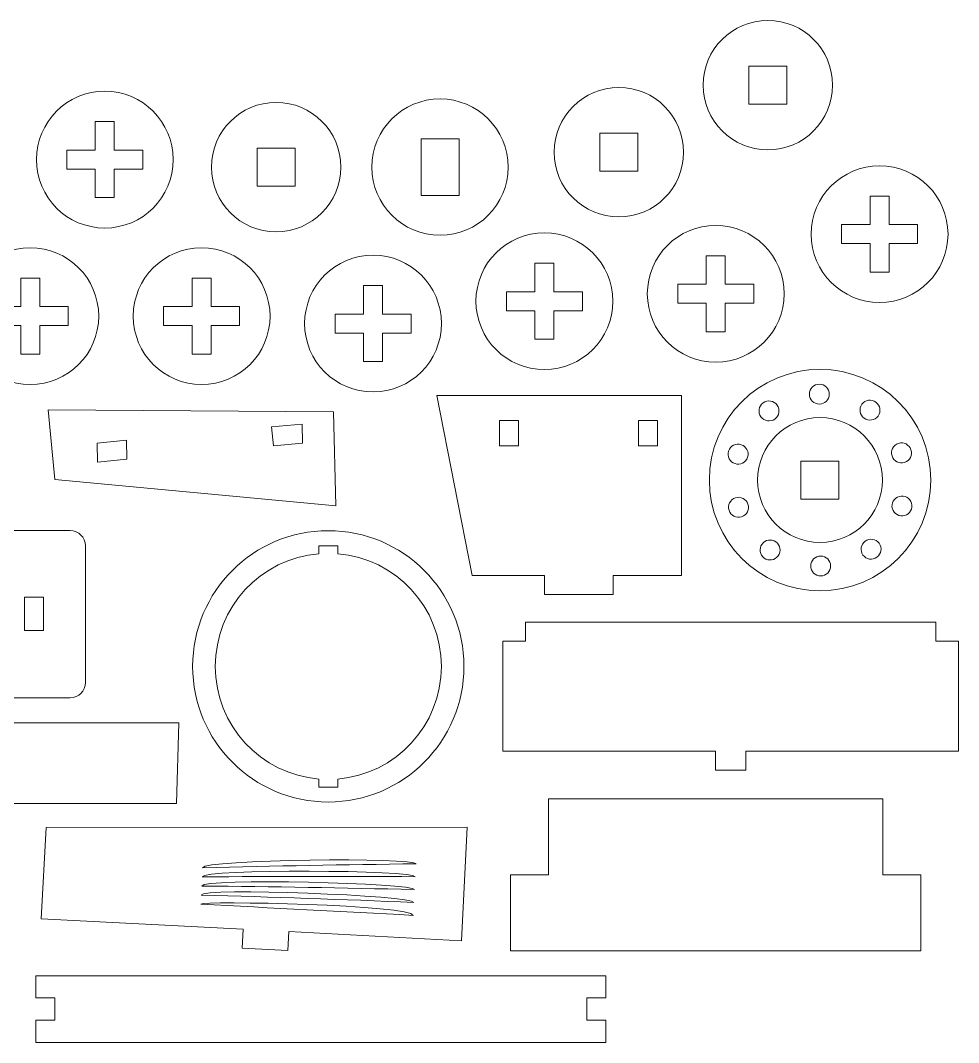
# Model space of a CAD drawing. Header units: centimetres. Extents: x -89 to 134, y -61 to -11.
# Drawn here: x 121.28 to 133.87, y -61.25 to -47.54 of the extents above; entities that cross this region are included whole.
import ezdxf

# ---------------------------------------------------------------- set-up
doc = ezdxf.new("R2010")
doc.units = ezdxf.units.CM
doc.header["$MEASUREMENT"] = 0
doc.layers.add('Camada 1', color=7, linetype='Continuous')

msp = doc.modelspace()

# ---------------------------------------------------------------- linework, layer by layer
at = {"layer": 'Camada 1', "lineweight": 9}
for points, knots in [([(131.31139, -47.53689), (131.79089, -47.53689), (132.1796, -47.9256), (132.1796, -48.40509), (132.1796, -48.40509), (132.1796, -48.8846), (131.79089, -49.27331), (131.31139, -49.27331), (131.31139, -49.27331), (130.83189, -49.27331), (130.44318, -48.8846), (130.44318, -48.40509), (130.44318, -48.40509), (130.44318, -47.9256), (130.83189, -47.53689), (131.31139, -47.53689)], [0, 0, 0, 0, 0.2, 0.2, 0.2, 0.2, 0.4, 0.4, 0.4, 0.4, 0.6, 0.6, 0.6, 0.6, 1, 1, 1, 1]), ([(131.05537, -48.15012), (131.05537, -48.15012), (131.05537, -48.66006), (131.05537, -48.66006), (131.05537, -48.66006), (131.05537, -48.66006), (131.56531, -48.66006), (131.56531, -48.66006), (131.56531, -48.66006), (131.56531, -48.66006), (131.56531, -48.15012), (131.56531, -48.15012), (131.56531, -48.15012), (131.56531, -48.15012), (131.05537, -48.15012), (131.05537, -48.15012)], [0, 0, 0, 0, 0.2, 0.2, 0.2, 0.2, 0.4, 0.4, 0.4, 0.4, 0.6, 0.6, 0.6, 0.6, 1, 1, 1, 1]), ([(122.41139, -48.48721), (122.91833, -48.48721), (123.32928, -48.89816), (123.32928, -49.4051), (123.32928, -49.4051), (123.32928, -49.91204), (122.91833, -50.32299), (122.41139, -50.32299), (122.41139, -50.32299), (121.90445, -50.32299), (121.4935, -49.91204), (121.4935, -49.4051), (121.4935, -49.4051), (121.4935, -48.89816), (121.90445, -48.48721), (122.41139, -48.48721)], [0, 0, 0, 0, 0.2, 0.2, 0.2, 0.2, 0.4, 0.4, 0.4, 0.4, 0.6, 0.6, 0.6, 0.6, 1, 1, 1, 1]), ([(129.31139, -48.43689), (129.79089, -48.43689), (130.1796, -48.8256), (130.1796, -49.30509), (130.1796, -49.30509), (130.1796, -49.7846), (129.79089, -50.17331), (129.31139, -50.17331), (129.31139, -50.17331), (128.83189, -50.17331), (128.44318, -49.7846), (128.44318, -49.30509), (128.44318, -49.30509), (128.44318, -48.8256), (128.83189, -48.43689), (129.31139, -48.43689)], [0, 0, 0, 0, 0.2, 0.2, 0.2, 0.2, 0.4, 0.4, 0.4, 0.4, 0.6, 0.6, 0.6, 0.6, 1, 1, 1, 1]), ([(124.71139, -48.63689), (125.19089, -48.63689), (125.5796, -49.0256), (125.5796, -49.5051), (125.5796, -49.5051), (125.5796, -49.9846), (125.19089, -50.37331), (124.71139, -50.37331), (124.71139, -50.37331), (124.23189, -50.37331), (123.84318, -49.9846), (123.84318, -49.5051), (123.84318, -49.5051), (123.84318, -49.0256), (124.23189, -48.63689), (124.71139, -48.63689)], [0, 0, 0, 0, 0.2, 0.2, 0.2, 0.2, 0.4, 0.4, 0.4, 0.4, 0.6, 0.6, 0.6, 0.6, 1, 1, 1, 1]), ([(126.91139, -48.59035), (127.41659, -48.59035), (127.82614, -48.9999), (127.82614, -49.5051), (127.82614, -49.5051), (127.82614, -50.0103), (127.41659, -50.41985), (126.91139, -50.41985), (126.91139, -50.41985), (126.40619, -50.41985), (125.99664, -50.0103), (125.99664, -49.5051), (125.99664, -49.5051), (125.99664, -48.9999), (126.40619, -48.59035), (126.91139, -48.59035)], [0, 0, 0, 0, 0.2, 0.2, 0.2, 0.2, 0.4, 0.4, 0.4, 0.4, 0.6, 0.6, 0.6, 0.6, 1, 1, 1, 1]), ([(122.92133, -49.27761), (122.92133, -49.27761), (122.92133, -49.53258), (122.92133, -49.53258), (122.92133, -49.53258), (122.92133, -49.53258), (122.53888, -49.53258), (122.53888, -49.53258), (122.53888, -49.53258), (122.53888, -49.53258), (122.53888, -49.91503), (122.53888, -49.91503), (122.53888, -49.91503), (122.53888, -49.91503), (122.28391, -49.91503), (122.28391, -49.91503), (122.28391, -49.91503), (122.28391, -49.91503), (122.28391, -49.53258), (122.28391, -49.53258), (122.28391, -49.53258), (122.28391, -49.53258), (121.90146, -49.53258), (121.90146, -49.53258), (121.90146, -49.53258), (121.90146, -49.53258), (121.90146, -49.27761), (121.90146, -49.27761), (121.90146, -49.27761), (121.90146, -49.27761), (122.28391, -49.27761), (122.28391, -49.27761), (122.28391, -49.27761), (122.28391, -49.27761), (122.28391, -48.89516), (122.28391, -48.89516), (122.28391, -48.89516), (122.28391, -48.89516), (122.53888, -48.89516), (122.53888, -48.89516), (122.53888, -48.89516), (122.53888, -48.89516), (122.53888, -49.27761), (122.53888, -49.27761), (122.53888, -49.27761), (122.53888, -49.27761), (122.92133, -49.27761), (122.92133, -49.27761)], [0, 0, 0, 0, 0.07692308, 0.07692308, 0.07692308, 0.07692308, 0.15384615, 0.15384615, 0.15384615, 0.15384615, 0.23076923, 0.23076923, 0.23076923, 0.23076923, 0.30769231, 0.30769231, 0.30769231, 0.30769231, 0.38461538, 0.38461538, 0.38461538, 0.38461538, 0.46153846, 0.46153846, 0.46153846, 0.46153846, 0.53846154, 0.53846154, 0.53846154, 0.53846154, 0.61538462, 0.61538462, 0.61538462, 0.61538462, 0.69230769, 0.69230769, 0.69230769, 0.69230769, 0.76923077, 0.76923077, 0.76923077, 0.76923077, 0.84615385, 0.84615385, 0.84615385, 0.84615385, 1, 1, 1, 1]), ([(129.05537, -49.05012), (129.05537, -49.05012), (129.05537, -49.56006), (129.05537, -49.56006), (129.05537, -49.56006), (129.05537, -49.56006), (129.56531, -49.56006), (129.56531, -49.56006), (129.56531, -49.56006), (129.56531, -49.56006), (129.56531, -49.05012), (129.56531, -49.05012), (129.56531, -49.05012), (129.56531, -49.05012), (129.05537, -49.05012), (129.05537, -49.05012)], [0, 0, 0, 0, 0.2, 0.2, 0.2, 0.2, 0.4, 0.4, 0.4, 0.4, 0.6, 0.6, 0.6, 0.6, 1, 1, 1, 1]), ([(126.65641, -49.88529), (126.65641, -49.88529), (126.65641, -49.12491), (126.65641, -49.12491), (126.65641, -49.12491), (126.65641, -49.12491), (127.16635, -49.12491), (127.16635, -49.12491), (127.16635, -49.12491), (127.16635, -49.12491), (127.16635, -49.88529), (127.16635, -49.88529), (127.16635, -49.88529), (127.16635, -49.88529), (126.65641, -49.88529), (126.65641, -49.88529)], [0, 0, 0, 0, 0.2, 0.2, 0.2, 0.2, 0.4, 0.4, 0.4, 0.4, 0.6, 0.6, 0.6, 0.6, 1, 1, 1, 1]), ([(124.45537, -49.25013), (124.45537, -49.25013), (124.45537, -49.76007), (124.45537, -49.76007), (124.45537, -49.76007), (124.45537, -49.76007), (124.96531, -49.76007), (124.96531, -49.76007), (124.96531, -49.76007), (124.96531, -49.76007), (124.96531, -49.25013), (124.96531, -49.25013), (124.96531, -49.25013), (124.96531, -49.25013), (124.45537, -49.25013), (124.45537, -49.25013)], [0, 0, 0, 0, 0.2, 0.2, 0.2, 0.2, 0.4, 0.4, 0.4, 0.4, 0.6, 0.6, 0.6, 0.6, 1, 1, 1, 1]), ([(132.81139, -49.48721), (133.31833, -49.48721), (133.72928, -49.89816), (133.72928, -50.4051), (133.72928, -50.4051), (133.72928, -50.91204), (133.31833, -51.32299), (132.81139, -51.32299), (132.81139, -51.32299), (132.30445, -51.32299), (131.8935, -50.91204), (131.8935, -50.4051), (131.8935, -50.4051), (131.8935, -49.89816), (132.30445, -49.48721), (132.81139, -49.48721)], [0, 0, 0, 0, 0.2, 0.2, 0.2, 0.2, 0.4, 0.4, 0.4, 0.4, 0.6, 0.6, 0.6, 0.6, 1, 1, 1, 1]), ([(133.32133, -50.27761), (133.32133, -50.27761), (133.32133, -50.53258), (133.32133, -50.53258), (133.32133, -50.53258), (133.32133, -50.53258), (132.93888, -50.53258), (132.93888, -50.53258), (132.93888, -50.53258), (132.93888, -50.53258), (132.93888, -50.91503), (132.93888, -50.91503), (132.93888, -50.91503), (132.93888, -50.91503), (132.68391, -50.91503), (132.68391, -50.91503), (132.68391, -50.91503), (132.68391, -50.91503), (132.68391, -50.53258), (132.68391, -50.53258), (132.68391, -50.53258), (132.68391, -50.53258), (132.30146, -50.53258), (132.30146, -50.53258), (132.30146, -50.53258), (132.30146, -50.53258), (132.30146, -50.27761), (132.30146, -50.27761), (132.30146, -50.27761), (132.30146, -50.27761), (132.68391, -50.27761), (132.68391, -50.27761), (132.68391, -50.27761), (132.68391, -50.27761), (132.68391, -49.89516), (132.68391, -49.89516), (132.68391, -49.89516), (132.68391, -49.89516), (132.93888, -49.89516), (132.93888, -49.89516), (132.93888, -49.89516), (132.93888, -49.89516), (132.93888, -50.27761), (132.93888, -50.27761), (132.93888, -50.27761), (132.93888, -50.27761), (133.32133, -50.27761), (133.32133, -50.27761)], [0, 0, 0, 0, 0.07692308, 0.07692308, 0.07692308, 0.07692308, 0.15384615, 0.15384615, 0.15384615, 0.15384615, 0.23076923, 0.23076923, 0.23076923, 0.23076923, 0.30769231, 0.30769231, 0.30769231, 0.30769231, 0.38461538, 0.38461538, 0.38461538, 0.38461538, 0.46153846, 0.46153846, 0.46153846, 0.46153846, 0.53846154, 0.53846154, 0.53846154, 0.53846154, 0.61538462, 0.61538462, 0.61538462, 0.61538462, 0.69230769, 0.69230769, 0.69230769, 0.69230769, 0.76923077, 0.76923077, 0.76923077, 0.76923077, 0.84615385, 0.84615385, 0.84615385, 0.84615385, 1, 1, 1, 1]), ([(130.61139, -50.28721), (131.11833, -50.28721), (131.52928, -50.69816), (131.52928, -51.2051), (131.52928, -51.2051), (131.52928, -51.71204), (131.11833, -52.12299), (130.61139, -52.12299), (130.61139, -52.12299), (130.10445, -52.12299), (129.6935, -51.71204), (129.6935, -51.2051), (129.6935, -51.2051), (129.6935, -50.69816), (130.10445, -50.28721), (130.61139, -50.28721)], [0, 0, 0, 0, 0.2, 0.2, 0.2, 0.2, 0.4, 0.4, 0.4, 0.4, 0.6, 0.6, 0.6, 0.6, 1, 1, 1, 1]), ([(128.31139, -50.38721), (128.81833, -50.38721), (129.22928, -50.79816), (129.22928, -51.3051), (129.22928, -51.3051), (129.22928, -51.81204), (128.81833, -52.22299), (128.31139, -52.22299), (128.31139, -52.22299), (127.80445, -52.22299), (127.3935, -51.81204), (127.3935, -51.3051), (127.3935, -51.3051), (127.3935, -50.79816), (127.80445, -50.38721), (128.31139, -50.38721)], [0, 0, 0, 0, 0.2, 0.2, 0.2, 0.2, 0.4, 0.4, 0.4, 0.4, 0.6, 0.6, 0.6, 0.6, 1, 1, 1, 1]), ([(121.41139, -50.58721), (121.91833, -50.58721), (122.32928, -50.99816), (122.32928, -51.5051), (122.32928, -51.5051), (122.32928, -52.01204), (121.91833, -52.42299), (121.41139, -52.42299), (121.41139, -52.42299), (120.90445, -52.42299), (120.4935, -52.01204), (120.4935, -51.5051), (120.4935, -51.5051), (120.4935, -50.99816), (120.90445, -50.58721), (121.41139, -50.58721)], [0, 0, 0, 0, 0.2, 0.2, 0.2, 0.2, 0.4, 0.4, 0.4, 0.4, 0.6, 0.6, 0.6, 0.6, 1, 1, 1, 1]), ([(123.71139, -50.58721), (124.21833, -50.58721), (124.62928, -50.99816), (124.62928, -51.5051), (124.62928, -51.5051), (124.62928, -52.01204), (124.21833, -52.42299), (123.71139, -52.42299), (123.71139, -52.42299), (123.20445, -52.42299), (122.7935, -52.01204), (122.7935, -51.5051), (122.7935, -51.5051), (122.7935, -50.99816), (123.20445, -50.58721), (123.71139, -50.58721)], [0, 0, 0, 0, 0.2, 0.2, 0.2, 0.2, 0.4, 0.4, 0.4, 0.4, 0.6, 0.6, 0.6, 0.6, 1, 1, 1, 1]), ([(126.01139, -50.68721), (126.51833, -50.68721), (126.92928, -51.09816), (126.92928, -51.6051), (126.92928, -51.6051), (126.92928, -52.11204), (126.51833, -52.52299), (126.01139, -52.52299), (126.01139, -52.52299), (125.50445, -52.52299), (125.0935, -52.11204), (125.0935, -51.6051), (125.0935, -51.6051), (125.0935, -51.09816), (125.50445, -50.68721), (126.01139, -50.68721)], [0, 0, 0, 0, 0.2, 0.2, 0.2, 0.2, 0.4, 0.4, 0.4, 0.4, 0.6, 0.6, 0.6, 0.6, 1, 1, 1, 1]), ([(131.12133, -51.07761), (131.12133, -51.07761), (131.12133, -51.33258), (131.12133, -51.33258), (131.12133, -51.33258), (131.12133, -51.33258), (130.73888, -51.33258), (130.73888, -51.33258), (130.73888, -51.33258), (130.73888, -51.33258), (130.73888, -51.71503), (130.73888, -51.71503), (130.73888, -51.71503), (130.73888, -51.71503), (130.48391, -51.71503), (130.48391, -51.71503), (130.48391, -51.71503), (130.48391, -51.71503), (130.48391, -51.33258), (130.48391, -51.33258), (130.48391, -51.33258), (130.48391, -51.33258), (130.10146, -51.33258), (130.10146, -51.33258), (130.10146, -51.33258), (130.10146, -51.33258), (130.10146, -51.07761), (130.10146, -51.07761), (130.10146, -51.07761), (130.10146, -51.07761), (130.48391, -51.07761), (130.48391, -51.07761), (130.48391, -51.07761), (130.48391, -51.07761), (130.48391, -50.69516), (130.48391, -50.69516), (130.48391, -50.69516), (130.48391, -50.69516), (130.73888, -50.69516), (130.73888, -50.69516), (130.73888, -50.69516), (130.73888, -50.69516), (130.73888, -51.07761), (130.73888, -51.07761), (130.73888, -51.07761), (130.73888, -51.07761), (131.12133, -51.07761), (131.12133, -51.07761)], [0, 0, 0, 0, 0.07692308, 0.07692308, 0.07692308, 0.07692308, 0.15384615, 0.15384615, 0.15384615, 0.15384615, 0.23076923, 0.23076923, 0.23076923, 0.23076923, 0.30769231, 0.30769231, 0.30769231, 0.30769231, 0.38461538, 0.38461538, 0.38461538, 0.38461538, 0.46153846, 0.46153846, 0.46153846, 0.46153846, 0.53846154, 0.53846154, 0.53846154, 0.53846154, 0.61538462, 0.61538462, 0.61538462, 0.61538462, 0.69230769, 0.69230769, 0.69230769, 0.69230769, 0.76923077, 0.76923077, 0.76923077, 0.76923077, 0.84615385, 0.84615385, 0.84615385, 0.84615385, 1, 1, 1, 1]), ([(128.82133, -51.17761), (128.82133, -51.17761), (128.82133, -51.43258), (128.82133, -51.43258), (128.82133, -51.43258), (128.82133, -51.43258), (128.43888, -51.43258), (128.43888, -51.43258), (128.43888, -51.43258), (128.43888, -51.43258), (128.43888, -51.81503), (128.43888, -51.81503), (128.43888, -51.81503), (128.43888, -51.81503), (128.18391, -51.81503), (128.18391, -51.81503), (128.18391, -51.81503), (128.18391, -51.81503), (128.18391, -51.43258), (128.18391, -51.43258), (128.18391, -51.43258), (128.18391, -51.43258), (127.80146, -51.43258), (127.80146, -51.43258), (127.80146, -51.43258), (127.80146, -51.43258), (127.80146, -51.17761), (127.80146, -51.17761), (127.80146, -51.17761), (127.80146, -51.17761), (128.18391, -51.17761), (128.18391, -51.17761), (128.18391, -51.17761), (128.18391, -51.17761), (128.18391, -50.79516), (128.18391, -50.79516), (128.18391, -50.79516), (128.18391, -50.79516), (128.43888, -50.79516), (128.43888, -50.79516), (128.43888, -50.79516), (128.43888, -50.79516), (128.43888, -51.17761), (128.43888, -51.17761), (128.43888, -51.17761), (128.43888, -51.17761), (128.82133, -51.17761), (128.82133, -51.17761)], [0, 0, 0, 0, 0.07692308, 0.07692308, 0.07692308, 0.07692308, 0.15384615, 0.15384615, 0.15384615, 0.15384615, 0.23076923, 0.23076923, 0.23076923, 0.23076923, 0.30769231, 0.30769231, 0.30769231, 0.30769231, 0.38461538, 0.38461538, 0.38461538, 0.38461538, 0.46153846, 0.46153846, 0.46153846, 0.46153846, 0.53846154, 0.53846154, 0.53846154, 0.53846154, 0.61538462, 0.61538462, 0.61538462, 0.61538462, 0.69230769, 0.69230769, 0.69230769, 0.69230769, 0.76923077, 0.76923077, 0.76923077, 0.76923077, 0.84615385, 0.84615385, 0.84615385, 0.84615385, 1, 1, 1, 1]), ([(121.92133, -51.37761), (121.92133, -51.37761), (121.92133, -51.63258), (121.92133, -51.63258), (121.92133, -51.63258), (121.92133, -51.63258), (121.53888, -51.63258), (121.53888, -51.63258), (121.53888, -51.63258), (121.53888, -51.63258), (121.53888, -52.01503), (121.53888, -52.01503), (121.53888, -52.01503), (121.53888, -52.01503), (121.28391, -52.01503), (121.28391, -52.01503), (121.28391, -52.01503), (121.28391, -52.01503), (121.28391, -51.63258), (121.28391, -51.63258), (121.28391, -51.63258), (121.28391, -51.63258), (120.90146, -51.63258), (120.90146, -51.63258), (120.90146, -51.63258), (120.90146, -51.63258), (120.90146, -51.37761), (120.90146, -51.37761), (120.90146, -51.37761), (120.90146, -51.37761), (121.28391, -51.37761), (121.28391, -51.37761), (121.28391, -51.37761), (121.28391, -51.37761), (121.28391, -50.99516), (121.28391, -50.99516), (121.28391, -50.99516), (121.28391, -50.99516), (121.53888, -50.99516), (121.53888, -50.99516), (121.53888, -50.99516), (121.53888, -50.99516), (121.53888, -51.37761), (121.53888, -51.37761), (121.53888, -51.37761), (121.53888, -51.37761), (121.92133, -51.37761), (121.92133, -51.37761)], [0, 0, 0, 0, 0.07692308, 0.07692308, 0.07692308, 0.07692308, 0.15384615, 0.15384615, 0.15384615, 0.15384615, 0.23076923, 0.23076923, 0.23076923, 0.23076923, 0.30769231, 0.30769231, 0.30769231, 0.30769231, 0.38461538, 0.38461538, 0.38461538, 0.38461538, 0.46153846, 0.46153846, 0.46153846, 0.46153846, 0.53846154, 0.53846154, 0.53846154, 0.53846154, 0.61538462, 0.61538462, 0.61538462, 0.61538462, 0.69230769, 0.69230769, 0.69230769, 0.69230769, 0.76923077, 0.76923077, 0.76923077, 0.76923077, 0.84615385, 0.84615385, 0.84615385, 0.84615385, 1, 1, 1, 1]), ([(124.22133, -51.37761), (124.22133, -51.37761), (124.22133, -51.63258), (124.22133, -51.63258), (124.22133, -51.63258), (124.22133, -51.63258), (123.83888, -51.63258), (123.83888, -51.63258), (123.83888, -51.63258), (123.83888, -51.63258), (123.83888, -52.01503), (123.83888, -52.01503), (123.83888, -52.01503), (123.83888, -52.01503), (123.58391, -52.01503), (123.58391, -52.01503), (123.58391, -52.01503), (123.58391, -52.01503), (123.58391, -51.63258), (123.58391, -51.63258), (123.58391, -51.63258), (123.58391, -51.63258), (123.20146, -51.63258), (123.20146, -51.63258), (123.20146, -51.63258), (123.20146, -51.63258), (123.20146, -51.37761), (123.20146, -51.37761), (123.20146, -51.37761), (123.20146, -51.37761), (123.58391, -51.37761), (123.58391, -51.37761), (123.58391, -51.37761), (123.58391, -51.37761), (123.58391, -50.99516), (123.58391, -50.99516), (123.58391, -50.99516), (123.58391, -50.99516), (123.83888, -50.99516), (123.83888, -50.99516), (123.83888, -50.99516), (123.83888, -50.99516), (123.83888, -51.37761), (123.83888, -51.37761), (123.83888, -51.37761), (123.83888, -51.37761), (124.22133, -51.37761), (124.22133, -51.37761)], [0, 0, 0, 0, 0.07692308, 0.07692308, 0.07692308, 0.07692308, 0.15384615, 0.15384615, 0.15384615, 0.15384615, 0.23076923, 0.23076923, 0.23076923, 0.23076923, 0.30769231, 0.30769231, 0.30769231, 0.30769231, 0.38461538, 0.38461538, 0.38461538, 0.38461538, 0.46153846, 0.46153846, 0.46153846, 0.46153846, 0.53846154, 0.53846154, 0.53846154, 0.53846154, 0.61538462, 0.61538462, 0.61538462, 0.61538462, 0.69230769, 0.69230769, 0.69230769, 0.69230769, 0.76923077, 0.76923077, 0.76923077, 0.76923077, 0.84615385, 0.84615385, 0.84615385, 0.84615385, 1, 1, 1, 1]), ([(126.52133, -51.47761), (126.52133, -51.47761), (126.52133, -51.73258), (126.52133, -51.73258), (126.52133, -51.73258), (126.52133, -51.73258), (126.13888, -51.73258), (126.13888, -51.73258), (126.13888, -51.73258), (126.13888, -51.73258), (126.13888, -52.11503), (126.13888, -52.11503), (126.13888, -52.11503), (126.13888, -52.11503), (125.88391, -52.11503), (125.88391, -52.11503), (125.88391, -52.11503), (125.88391, -52.11503), (125.88391, -51.73258), (125.88391, -51.73258), (125.88391, -51.73258), (125.88391, -51.73258), (125.50146, -51.73258), (125.50146, -51.73258), (125.50146, -51.73258), (125.50146, -51.73258), (125.50146, -51.47761), (125.50146, -51.47761), (125.50146, -51.47761), (125.50146, -51.47761), (125.88391, -51.47761), (125.88391, -51.47761), (125.88391, -51.47761), (125.88391, -51.47761), (125.88391, -51.09516), (125.88391, -51.09516), (125.88391, -51.09516), (125.88391, -51.09516), (126.13888, -51.09516), (126.13888, -51.09516), (126.13888, -51.09516), (126.13888, -51.09516), (126.13888, -51.47761), (126.13888, -51.47761), (126.13888, -51.47761), (126.13888, -51.47761), (126.52133, -51.47761), (126.52133, -51.47761)], [0, 0, 0, 0, 0.07692308, 0.07692308, 0.07692308, 0.07692308, 0.15384615, 0.15384615, 0.15384615, 0.15384615, 0.23076923, 0.23076923, 0.23076923, 0.23076923, 0.30769231, 0.30769231, 0.30769231, 0.30769231, 0.38461538, 0.38461538, 0.38461538, 0.38461538, 0.46153846, 0.46153846, 0.46153846, 0.46153846, 0.53846154, 0.53846154, 0.53846154, 0.53846154, 0.61538462, 0.61538462, 0.61538462, 0.61538462, 0.69230769, 0.69230769, 0.69230769, 0.69230769, 0.76923077, 0.76923077, 0.76923077, 0.76923077, 0.84615385, 0.84615385, 0.84615385, 0.84615385, 1, 1, 1, 1]), ([(132.01139, -52.21945), (132.83189, -52.21945), (133.49704, -52.8846), (133.49704, -53.7051), (133.49704, -53.7051), (133.49704, -54.5256), (132.83189, -55.19075), (132.01139, -55.19075), (132.01139, -55.19075), (131.19089, -55.19075), (130.52574, -54.5256), (130.52574, -53.7051), (130.52574, -53.7051), (130.52574, -52.8846), (131.19089, -52.21945), (132.01139, -52.21945)], [0, 0, 0, 0, 0.2, 0.2, 0.2, 0.2, 0.4, 0.4, 0.4, 0.4, 0.6, 0.6, 0.6, 0.6, 1, 1, 1, 1]), ([(129.23424, -55.24216), (129.23424, -55.24216), (129.23424, -54.98719), (129.23424, -54.98719), (129.23424, -54.98719), (129.23424, -54.98719), (130.15419, -54.98719), (130.15419, -54.98719), (130.15419, -54.98719), (130.15419, -54.98719), (130.15419, -52.56804), (130.15419, -52.56804), (130.15419, -52.56804), (130.15419, -52.56804), (126.8686, -52.56804), (126.8686, -52.56804), (126.8686, -52.56804), (126.8686, -52.56804), (127.34422, -54.98719), (127.34422, -54.98719), (127.34422, -54.98719), (127.34422, -54.98719), (128.3143, -54.98719), (128.3143, -54.98719), (128.3143, -54.98719), (128.3143, -54.98719), (128.3143, -55.24216), (128.3143, -55.24216), (128.3143, -55.24216), (128.3143, -55.24216), (129.23424, -55.24216), (129.23424, -55.24216)], [0, 0, 0, 0, 0.11111111, 0.11111111, 0.11111111, 0.11111111, 0.22222222, 0.22222222, 0.22222222, 0.22222222, 0.33333333, 0.33333333, 0.33333333, 0.33333333, 0.44444444, 0.44444444, 0.44444444, 0.44444444, 0.55555556, 0.55555556, 0.55555556, 0.55555556, 0.66666667, 0.66666667, 0.66666667, 0.66666667, 0.77777778, 0.77777778, 0.77777778, 0.77777778, 1, 1, 1, 1]), ([(125.51082, -54.05247), (125.51082, -54.05247), (125.48151, -52.78771), (125.48151, -52.78771), (125.48151, -52.78771), (125.48151, -52.78771), (121.65313, -52.76183), (121.65313, -52.76183), (121.65313, -52.76183), (121.65313, -52.76183), (121.73989, -53.69917), (121.73989, -53.69917), (121.73989, -53.69917), (121.73989, -53.69917), (125.51082, -54.05247), (125.51082, -54.05247)], [0, 0, 0, 0, 0.2, 0.2, 0.2, 0.2, 0.4, 0.4, 0.4, 0.4, 0.6, 0.6, 0.6, 0.6, 1, 1, 1, 1]), ([(127.96479, -53.24795), (127.96479, -53.24795), (127.70981, -53.24795), (127.70981, -53.24795), (127.70981, -53.24795), (127.70981, -53.24795), (127.70981, -52.90799), (127.70981, -52.90799), (127.70981, -52.90799), (127.70981, -52.90799), (127.96479, -52.90799), (127.96479, -52.90799), (127.96479, -52.90799), (127.96479, -52.90799), (127.96479, -53.24795), (127.96479, -53.24795)], [0, 0, 0, 0, 0.2, 0.2, 0.2, 0.2, 0.4, 0.4, 0.4, 0.4, 0.6, 0.6, 0.6, 0.6, 1, 1, 1, 1]), ([(129.57618, -52.90799), (129.57618, -52.90799), (129.83115, -52.90799), (129.83115, -52.90799), (129.83115, -52.90799), (129.83115, -52.90799), (129.83115, -53.24795), (129.83115, -53.24795), (129.83115, -53.24795), (129.83115, -53.24795), (129.57618, -53.24795), (129.57618, -53.24795), (129.57618, -53.24795), (129.57618, -53.24795), (129.57618, -52.90799), (129.57618, -52.90799)], [0, 0, 0, 0, 0.2, 0.2, 0.2, 0.2, 0.4, 0.4, 0.4, 0.4, 0.6, 0.6, 0.6, 0.6, 1, 1, 1, 1]), ([(125.06711, -53.20829), (125.06711, -53.20829), (124.67389, -53.2447), (124.67389, -53.2447), (124.67389, -53.2447), (124.67389, -53.2447), (124.65039, -52.99098), (124.65039, -52.99098), (124.65039, -52.99098), (124.65039, -52.99098), (125.06118, -52.95294), (125.06118, -52.95294), (125.06118, -52.95294), (125.06118, -52.95294), (125.06711, -53.20829), (125.06711, -53.20829)], [0, 0, 0, 0, 0.2, 0.2, 0.2, 0.2, 0.4, 0.4, 0.4, 0.4, 0.6, 0.6, 0.6, 0.6, 1, 1, 1, 1]), ([(122.31446, -53.4631), (122.31446, -53.4631), (122.70769, -53.42671), (122.70769, -53.42671), (122.70769, -53.42671), (122.70769, -53.42671), (122.70178, -53.17136), (122.70178, -53.17136), (122.70178, -53.17136), (122.70178, -53.17136), (122.30854, -53.20777), (122.30854, -53.20777), (122.30854, -53.20777), (122.30854, -53.20777), (122.31446, -53.4631), (122.31446, -53.4631)], [0, 0, 0, 0, 0.2, 0.2, 0.2, 0.2, 0.4, 0.4, 0.4, 0.4, 0.6, 0.6, 0.6, 0.6, 1, 1, 1, 1]), ([(132.26483, -53.45013), (132.26483, -53.45013), (132.26483, -53.96007), (132.26483, -53.96007), (132.26483, -53.96007), (132.26483, -53.96007), (131.75489, -53.96007), (131.75489, -53.96007), (131.75489, -53.96007), (131.75489, -53.96007), (131.75489, -53.45013), (131.75489, -53.45013), (131.75489, -53.45013), (131.75489, -53.45013), (132.26483, -53.45013), (132.26483, -53.45013)], [0, 0, 0, 0, 0.2, 0.2, 0.2, 0.2, 0.4, 0.4, 0.4, 0.4, 0.6, 0.6, 0.6, 0.6, 1, 1, 1, 1]), ([(118.27562, -56.62696), (118.27562, -56.62696), (121.94717, -56.62696), (121.94717, -56.62696), (121.94717, -56.62696), (122.05996, -56.62696), (122.15115, -56.53635), (122.15115, -56.42299), (122.15115, -56.42299), (122.15115, -56.42299), (122.15115, -54.58722), (122.15115, -54.58722), (122.15115, -54.58722), (122.15115, -54.47383), (122.05996, -54.38324), (121.94717, -54.38324), (121.94717, -54.38324), (121.94717, -54.38324), (118.27562, -54.38324), (118.27562, -54.38324), (118.27562, -54.38324), (118.16283, -54.38324), (118.07164, -54.47384), (118.07164, -54.58722), (118.07164, -54.58722), (118.07164, -54.58722), (118.07164, -56.42299), (118.07164, -56.42299), (118.07164, -56.42299), (118.07164, -56.53639), (118.16285, -56.62696), (118.27562, -56.62696)], [0, 0, 0, 0, 0.11111111, 0.11111111, 0.11111111, 0.11111111, 0.22222222, 0.22222222, 0.22222222, 0.22222222, 0.33333333, 0.33333333, 0.33333333, 0.33333333, 0.44444444, 0.44444444, 0.44444444, 0.44444444, 0.55555556, 0.55555556, 0.55555556, 0.55555556, 0.66666667, 0.66666667, 0.66666667, 0.66666667, 0.77777778, 0.77777778, 0.77777778, 0.77777778, 1, 1, 1, 1]), ([(121.3343, -55.72441), (121.3343, -55.72441), (121.58923, -55.72441), (121.58923, -55.72441), (121.58923, -55.72441), (121.58923, -55.72441), (121.58924, -55.27493), (121.58924, -55.27493), (121.58924, -55.27493), (121.58924, -55.27493), (121.3343, -55.27493), (121.3343, -55.27493), (121.3343, -55.27493), (121.3343, -55.27493), (121.3343, -55.72441), (121.3343, -55.72441)], [0, 0, 0, 0, 0.2, 0.2, 0.2, 0.2, 0.4, 0.4, 0.4, 0.4, 0.6, 0.6, 0.6, 0.6, 1, 1, 1, 1]), ([(131.01538, -57.34451), (131.01538, -57.34451), (131.01538, -57.59948), (131.01538, -57.59948), (131.01538, -57.59948), (131.01538, -57.59948), (130.60742, -57.59948), (130.60742, -57.59948), (130.60742, -57.59948), (130.60742, -57.59948), (130.60742, -57.34451), (130.60742, -57.34451), (130.60742, -57.34451), (130.60742, -57.34451), (127.75177, -57.34451), (127.75177, -57.34451), (127.75177, -57.34451), (127.75177, -57.34451), (127.75177, -55.86569), (127.75177, -55.86569), (127.75177, -55.86569), (127.75177, -55.86569), (128.05774, -55.86569), (128.05774, -55.86569), (128.05774, -55.86569), (128.05774, -55.86569), (128.05774, -55.61072), (128.05774, -55.61072), (128.05774, -55.61072), (128.05774, -55.61072), (133.56506, -55.61072), (133.56506, -55.61072), (133.56506, -55.61072), (133.56506, -55.61072), (133.56506, -55.86569), (133.56506, -55.86569), (133.56506, -55.86569), (133.56506, -55.86569), (133.87102, -55.86569), (133.87102, -55.86569), (133.87102, -55.86569), (133.87102, -55.86569), (133.87102, -57.34451), (133.87102, -57.34451), (133.87102, -57.34451), (133.87102, -57.34451), (131.01538, -57.34451), (131.01538, -57.34451)], [0, 0, 0, 0, 0.07692308, 0.07692308, 0.07692308, 0.07692308, 0.15384615, 0.15384615, 0.15384615, 0.15384615, 0.23076923, 0.23076923, 0.23076923, 0.23076923, 0.30769231, 0.30769231, 0.30769231, 0.30769231, 0.38461538, 0.38461538, 0.38461538, 0.38461538, 0.46153846, 0.46153846, 0.46153846, 0.46153846, 0.53846154, 0.53846154, 0.53846154, 0.53846154, 0.61538462, 0.61538462, 0.61538462, 0.61538462, 0.69230769, 0.69230769, 0.69230769, 0.69230769, 0.76923077, 0.76923077, 0.76923077, 0.76923077, 0.84615385, 0.84615385, 0.84615385, 0.84615385, 1, 1, 1, 1]), ([(123.37286, -58.04541), (123.37286, -58.04541), (123.40296, -56.96479), (123.40296, -56.96479), (123.40296, -56.96479), (123.40296, -56.96479), (117.61982, -56.96478), (117.61982, -56.96478), (117.61982, -56.96478), (117.61982, -56.96478), (117.71096, -58.04541), (117.71096, -58.04541), (117.71096, -58.04541), (117.71096, -58.04541), (123.37286, -58.04541), (123.37286, -58.04541)], [0, 0, 0, 0, 0.2, 0.2, 0.2, 0.2, 0.4, 0.4, 0.4, 0.4, 0.6, 0.6, 0.6, 0.6, 1, 1, 1, 1]), ([(133.36505, -60.02497), (133.36505, -60.02497), (133.36505, -59.0051), (133.36505, -59.0051), (133.36505, -59.0051), (133.36505, -59.0051), (132.85511, -59.0051), (132.85511, -59.0051), (132.85511, -59.0051), (132.85511, -59.0051), (132.85511, -57.98522), (132.85511, -57.98522), (132.85511, -57.98522), (132.85511, -57.98522), (128.36767, -57.98522), (128.36767, -57.98522), (128.36767, -57.98522), (128.36767, -57.98522), (128.36767, -59.0051), (128.36767, -59.0051), (128.36767, -59.0051), (128.36767, -59.0051), (127.85773, -59.0051), (127.85773, -59.0051), (127.85773, -59.0051), (127.85773, -59.0051), (127.85773, -60.02497), (127.85773, -60.02497), (127.85773, -60.02497), (127.85773, -60.02497), (133.36505, -60.02497), (133.36505, -60.02497)], [0, 0, 0, 0, 0.11111111, 0.11111111, 0.11111111, 0.11111111, 0.22222222, 0.22222222, 0.22222222, 0.22222222, 0.33333333, 0.33333333, 0.33333333, 0.33333333, 0.44444444, 0.44444444, 0.44444444, 0.44444444, 0.55555556, 0.55555556, 0.55555556, 0.55555556, 0.66666667, 0.66666667, 0.66666667, 0.66666667, 0.77777778, 0.77777778, 0.77777778, 0.77777778, 1, 1, 1, 1]), ([(124.86769, -60.02026), (124.86769, -60.02026), (124.88101, -59.76563), (124.88101, -59.76563), (124.88101, -59.76563), (124.88101, -59.76563), (127.19705, -59.88701), (127.19705, -59.88701), (127.19705, -59.88701), (127.19705, -59.88701), (127.27686, -58.36401), (127.27686, -58.36401), (127.27686, -58.36401), (127.27686, -58.36401), (121.62331, -58.36939), (121.62331, -58.36939), (121.62331, -58.36939), (121.62331, -58.36939), (121.55926, -59.59156), (121.55926, -59.59156), (121.55926, -59.59156), (121.55926, -59.59156), (124.26992, -59.73362), (124.26992, -59.73362), (124.26992, -59.73362), (124.26992, -59.73362), (124.25658, -59.98825), (124.25658, -59.98825), (124.25658, -59.98825), (124.25658, -59.98825), (124.86769, -60.02026), (124.86769, -60.02026)], [0, 0, 0, 0, 0.11111111, 0.11111111, 0.11111111, 0.11111111, 0.22222222, 0.22222222, 0.22222222, 0.22222222, 0.33333333, 0.33333333, 0.33333333, 0.33333333, 0.44444444, 0.44444444, 0.44444444, 0.44444444, 0.55555556, 0.55555556, 0.55555556, 0.55555556, 0.66666667, 0.66666667, 0.66666667, 0.66666667, 0.77777778, 0.77777778, 0.77777778, 0.77777778, 1, 1, 1, 1]), ([(129.13593, -60.35626), (129.13593, -60.35626), (129.13593, -60.65548), (129.13593, -60.65548), (129.13593, -60.65548), (129.13593, -60.65548), (128.88096, -60.65548), (128.88096, -60.65548), (128.88096, -60.65548), (128.88096, -60.65548), (128.88096, -60.9547), (128.88096, -60.9547), (128.88096, -60.9547), (128.88096, -60.9547), (129.13593, -60.9547), (129.13593, -60.9547), (129.13593, -60.9547), (129.13593, -60.9547), (129.13593, -61.25393), (129.13593, -61.25393), (129.13593, -61.25393), (129.13593, -61.25393), (121.48686, -61.25393), (121.48686, -61.25393), (121.48686, -61.25393), (121.48686, -61.25393), (121.48686, -60.9547), (121.48686, -60.9547), (121.48686, -60.9547), (121.48686, -60.9547), (121.74184, -60.9547), (121.74184, -60.9547), (121.74184, -60.9547), (121.74184, -60.9547), (121.74184, -60.65548), (121.74184, -60.65548), (121.74184, -60.65548), (121.74184, -60.65548), (121.48686, -60.65548), (121.48686, -60.65548), (121.48686, -60.65548), (121.48686, -60.65548), (121.48686, -60.35626), (121.48686, -60.35626), (121.48686, -60.35626), (121.48686, -60.35626), (129.13593, -60.35626), (129.13593, -60.35626)], [0, 0, 0, 0, 0.07692308, 0.07692308, 0.07692308, 0.07692308, 0.15384615, 0.15384615, 0.15384615, 0.15384615, 0.23076923, 0.23076923, 0.23076923, 0.23076923, 0.30769231, 0.30769231, 0.30769231, 0.30769231, 0.38461538, 0.38461538, 0.38461538, 0.38461538, 0.46153846, 0.46153846, 0.46153846, 0.46153846, 0.53846154, 0.53846154, 0.53846154, 0.53846154, 0.61538462, 0.61538462, 0.61538462, 0.61538462, 0.69230769, 0.69230769, 0.69230769, 0.69230769, 0.76923077, 0.76923077, 0.76923077, 0.76923077, 0.84615385, 0.84615385, 0.84615385, 0.84615385, 1, 1, 1, 1])]:
    msp.add_open_spline(points, degree=3, knots=knots, dxfattribs=at)
at = {"layer": 'Camada 1', "color": 140, "lineweight": 9}
for points, knots in [([(132.0024, -52.41824), (132.07627, -52.41824), (132.13615, -52.47812), (132.13615, -52.55199), (132.13615, -52.55199), (132.13615, -52.62586), (132.07627, -52.68574), (132.0024, -52.68574), (132.0024, -52.68574), (131.92853, -52.68574), (131.86865, -52.62586), (131.86865, -52.55199), (131.86865, -52.55199), (131.86865, -52.47812), (131.92853, -52.41824), (132.0024, -52.41824)], [0, 0, 0, 0, 0.2, 0.2, 0.2, 0.2, 0.4, 0.4, 0.4, 0.4, 0.6, 0.6, 0.6, 0.6, 1, 1, 1, 1]), ([(131.24772, -52.66929), (131.30748, -52.62587), (131.39112, -52.63912), (131.43454, -52.69888), (131.43454, -52.69888), (131.47796, -52.75864), (131.46471, -52.84228), (131.40495, -52.8857), (131.40495, -52.8857), (131.34519, -52.92912), (131.26155, -52.91588), (131.21813, -52.85611), (131.21813, -52.85611), (131.17471, -52.79635), (131.18796, -52.71271), (131.24772, -52.66929)], [0, 0, 0, 0, 0.2, 0.2, 0.2, 0.2, 0.4, 0.4, 0.4, 0.4, 0.6, 0.6, 0.6, 0.6, 1, 1, 1, 1]), ([(132.76051, -52.65872), (132.82029, -52.70214), (132.83351, -52.78577), (132.7901, -52.84556), (132.7901, -52.84556), (132.74669, -52.9053), (132.66306, -52.91854), (132.60328, -52.87514), (132.60328, -52.87514), (132.54352, -52.83172), (132.53027, -52.74807), (132.5737, -52.68833), (132.5737, -52.68833), (132.61711, -52.62855), (132.70075, -52.6153), (132.76051, -52.65872)], [0, 0, 0, 0, 0.2, 0.2, 0.2, 0.2, 0.4, 0.4, 0.4, 0.4, 0.6, 0.6, 0.6, 0.6, 1, 1, 1, 1]), ([(132.01139, -52.86759), (132.47393, -52.86759), (132.8489, -53.24256), (132.8489, -53.7051), (132.8489, -53.7051), (132.8489, -54.16764), (132.47393, -54.54261), (132.01139, -54.54261), (132.01139, -54.54261), (131.54885, -54.54261), (131.17388, -54.16764), (131.17388, -53.7051), (131.17388, -53.7051), (131.17388, -53.24256), (131.54885, -52.86759), (132.01139, -52.86759)], [0, 0, 0, 0, 0.2, 0.2, 0.2, 0.2, 0.4, 0.4, 0.4, 0.4, 0.6, 0.6, 0.6, 0.6, 1, 1, 1, 1]), ([(130.78473, -53.31599), (130.80756, -53.24573), (130.88301, -53.20729), (130.95327, -53.23011), (130.95327, -53.23011), (131.02352, -53.25294), (131.06196, -53.32839), (131.03914, -53.39865), (131.03914, -53.39865), (131.01631, -53.4689), (130.94086, -53.50735), (130.87061, -53.48452), (130.87061, -53.48452), (130.80035, -53.46169), (130.76191, -53.38624), (130.78473, -53.31599)], [0, 0, 0, 0, 0.2, 0.2, 0.2, 0.2, 0.4, 0.4, 0.4, 0.4, 0.6, 0.6, 0.6, 0.6, 1, 1, 1, 1]), ([(133.23249, -53.29888), (133.25533, -53.36915), (133.21687, -53.44458), (133.14661, -53.46743), (133.14661, -53.46743), (133.07637, -53.49025), (133.00093, -53.4518), (132.97808, -53.38155), (132.97808, -53.38155), (132.95525, -53.3113), (132.9937, -53.23583), (133.06395, -53.21303), (133.06395, -53.21303), (133.13421, -53.19019), (133.20966, -53.22863), (133.23249, -53.29888)], [0, 0, 0, 0, 0.2, 0.2, 0.2, 0.2, 0.4, 0.4, 0.4, 0.4, 0.6, 0.6, 0.6, 0.6, 1, 1, 1, 1]), ([(133.23805, -54.0942), (133.21523, -54.16448), (133.13977, -54.2029), (133.0695, -54.18009), (133.0695, -54.18009), (132.99926, -54.15726), (132.96083, -54.08181), (132.98364, -54.01155), (132.98364, -54.01155), (133.00646, -53.9413), (133.08192, -53.90284), (133.15216, -53.92568), (133.15216, -53.92568), (133.22243, -53.94851), (133.26087, -54.02395), (133.23805, -54.0942)], [0, 0, 0, 0, 0.2, 0.2, 0.2, 0.2, 0.4, 0.4, 0.4, 0.4, 0.6, 0.6, 0.6, 0.6, 1, 1, 1, 1]), ([(130.79029, -54.11132), (130.76746, -54.04106), (130.80591, -53.96561), (130.87616, -53.94277), (130.87616, -53.94277), (130.94641, -53.91995), (131.02186, -53.9584), (131.0447, -54.02865), (131.0447, -54.02865), (131.06752, -54.0989), (131.02908, -54.17436), (130.95883, -54.19718), (130.95883, -54.19718), (130.88857, -54.22001), (130.81312, -54.18156), (130.79029, -54.11132)], [0, 0, 0, 0, 0.2, 0.2, 0.2, 0.2, 0.4, 0.4, 0.4, 0.4, 0.6, 0.6, 0.6, 0.6, 1, 1, 1, 1]), ([(131.26227, -54.75148), (131.2025, -54.70806), (131.18926, -54.62442), (131.23267, -54.56465), (131.23267, -54.56465), (131.27609, -54.5049), (131.35973, -54.49166), (131.4195, -54.53506), (131.4195, -54.53506), (131.47925, -54.57848), (131.49251, -54.66213), (131.44909, -54.72188), (131.44909, -54.72188), (131.40567, -54.78165), (131.32203, -54.79489), (131.26227, -54.75148)], [0, 0, 0, 0, 0.2, 0.2, 0.2, 0.2, 0.4, 0.4, 0.4, 0.4, 0.6, 0.6, 0.6, 0.6, 1, 1, 1, 1]), ([(132.77507, -54.7409), (132.7153, -54.78434), (132.63167, -54.77107), (132.58823, -54.71132), (132.58823, -54.71132), (132.54482, -54.65156), (132.55808, -54.56793), (132.61783, -54.5245), (132.61783, -54.5245), (132.67758, -54.48108), (132.76124, -54.49432), (132.80464, -54.55408), (132.80464, -54.55408), (132.84807, -54.61385), (132.83482, -54.69748), (132.77507, -54.7409)], [0, 0, 0, 0, 0.2, 0.2, 0.2, 0.2, 0.4, 0.4, 0.4, 0.4, 0.6, 0.6, 0.6, 0.6, 1, 1, 1, 1]), ([(132.02039, -54.99196), (131.94651, -54.99197), (131.88664, -54.93208), (131.88662, -54.85821), (131.88662, -54.85821), (131.88663, -54.78435), (131.94651, -54.72448), (132.02038, -54.72446), (132.02038, -54.72446), (132.09424, -54.72446), (132.15414, -54.78434), (132.15413, -54.8582), (132.15413, -54.8582), (132.15413, -54.93208), (132.09425, -54.99195), (132.02039, -54.99196)], [0, 0, 0, 0, 0.2, 0.2, 0.2, 0.2, 0.4, 0.4, 0.4, 0.4, 0.6, 0.6, 0.6, 0.6, 1, 1, 1, 1]), ([(123.72493, -58.90845), (123.73089, -58.79557), (126.59439, -58.76641), (126.58975, -58.85543), (126.58975, -58.85543), (125.63324, -58.86634), (124.68119, -58.88397), (123.72493, -58.90845)], [0, 0, 0, 0, 0.33333333, 0.33333333, 0.33333333, 0.33333333, 1, 1, 1, 1]), ([(126.57873, -59.02839), (125.62387, -59.02235), (124.67337, -59.02312), (123.71853, -59.03068), (123.71853, -59.03068), (123.72434, -58.9204), (126.58346, -58.93793), (126.57873, -59.02839)], [0, 0, 0, 0, 0.33333333, 0.33333333, 0.33333333, 0.33333333, 1, 1, 1, 1]), ([(123.71212, -59.15289), (123.71782, -59.04527), (126.57228, -59.10944), (126.5675, -59.2013), (126.5675, -59.2013), (125.61438, -59.17833), (124.66549, -59.16227), (123.71212, -59.15289)], [0, 0, 0, 0, 0.33333333, 0.33333333, 0.33333333, 0.33333333, 1, 1, 1, 1]), ([(126.56113, -59.37372), (125.60725, -59.33389), (124.6575, -59.30107), (123.70316, -59.27487), (123.70316, -59.27487), (123.70857, -59.17109), (126.56614, -59.27847), (126.56113, -59.37372)], [0, 0, 0, 0, 0.33333333, 0.33333333, 0.33333333, 0.33333333, 1, 1, 1, 1]), ([(126.55106, -59.54678), (125.60048, -59.49696), (124.6499, -59.44714), (123.69932, -59.39732), (123.69932, -59.39732), (123.70207, -59.34459), (126.5582, -59.4099), (126.55106, -59.54678)], [0, 0, 0, 0, 0.33333333, 0.33333333, 0.33333333, 0.33333333, 1, 1, 1, 1])]:
    msp.add_open_spline(points, degree=3, knots=knots, dxfattribs=at)
at = {"layer": 'Camada 1', "color": 250, "lineweight": 9}
for points, knots in [([(125.41139, -54.38426), (126.41701, -54.38426), (127.23223, -55.19948), (127.23223, -56.2051), (127.23223, -56.2051), (127.23223, -57.21072), (126.41701, -58.02594), (125.41139, -58.02594), (125.41139, -58.02594), (124.40577, -58.02594), (123.59055, -57.21072), (123.59055, -56.2051), (123.59055, -56.2051), (123.59055, -55.19948), (124.40577, -54.38426), (125.41139, -54.38426)], [0, 0, 0, 0, 0.2, 0.2, 0.2, 0.2, 0.4, 0.4, 0.4, 0.4, 0.6, 0.6, 0.6, 0.6, 1, 1, 1, 1]), ([(125.53888, -54.6931), (126.31722, -54.75786), (126.92876, -55.41003), (126.92876, -56.2051), (126.92876, -56.2051), (126.92876, -57.00017), (126.31722, -57.65235), (125.53888, -57.7171), (125.53888, -57.7171), (125.53888, -57.7171), (125.53888, -57.82446), (125.53888, -57.82446), (125.53888, -57.82446), (125.53888, -57.82446), (125.28391, -57.82446), (125.28391, -57.82446), (125.28391, -57.82446), (125.28391, -57.82446), (125.28391, -57.7171), (125.28391, -57.7171), (125.28391, -57.7171), (124.50556, -57.65235), (123.89402, -57.00018), (123.89402, -56.2051), (123.89402, -56.2051), (123.89402, -55.41002), (124.50556, -54.75786), (125.28391, -54.6931), (125.28391, -54.6931), (125.28391, -54.6931), (125.28391, -54.58574), (125.28391, -54.58574), (125.28391, -54.58574), (125.28391, -54.58574), (125.53888, -54.58574), (125.53888, -54.58574), (125.53888, -54.58574), (125.53888, -54.58574), (125.53888, -54.6931), (125.53888, -54.6931)], [0, 0, 0, 0, 0.09090909, 0.09090909, 0.09090909, 0.09090909, 0.18181818, 0.18181818, 0.18181818, 0.18181818, 0.27272727, 0.27272727, 0.27272727, 0.27272727, 0.36363636, 0.36363636, 0.36363636, 0.36363636, 0.45454545, 0.45454545, 0.45454545, 0.45454545, 0.54545455, 0.54545455, 0.54545455, 0.54545455, 0.63636364, 0.63636364, 0.63636364, 0.63636364, 0.72727273, 0.72727273, 0.72727273, 0.72727273, 0.81818182, 0.81818182, 0.81818182, 0.81818182, 1, 1, 1, 1])]:
    msp.add_open_spline(points, degree=3, knots=knots, dxfattribs=at)

doc.saveas('drawing.dxf')
